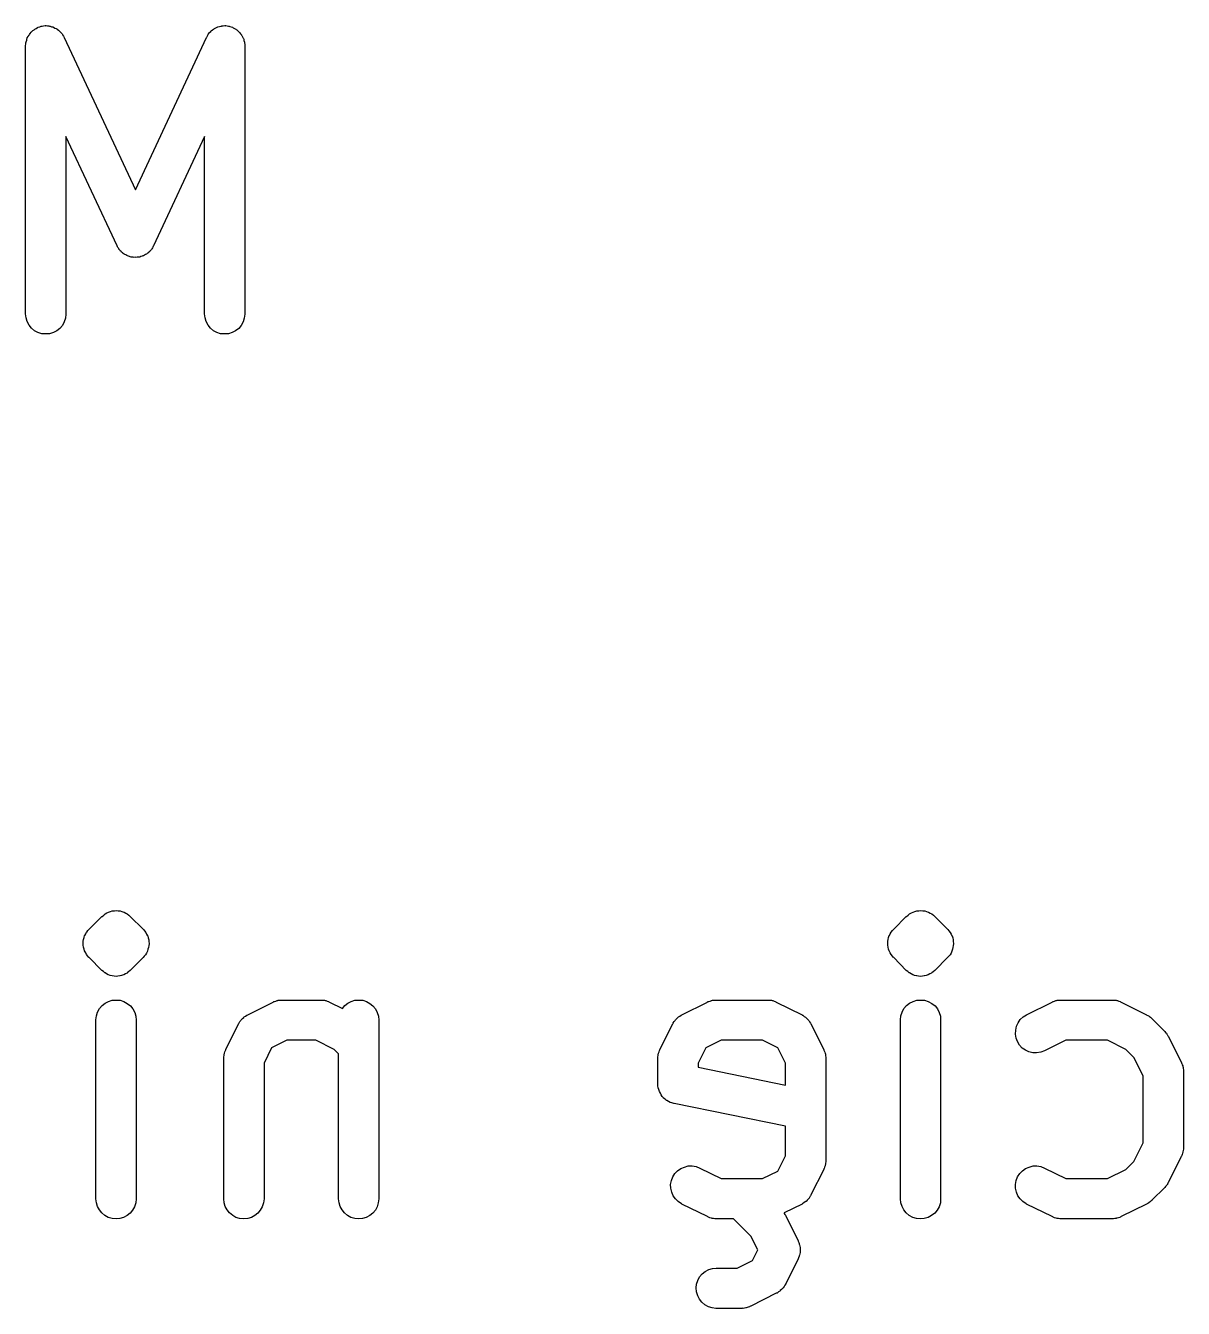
# Model space of a CAD drawing. Extents: x 131.5 to 184.4, y -145.8 to -137.7.
# Drawn here: x 174.486 to 178.803, y -145.801 to -141.017 of the extents above; entities that cross this region are included whole.
import ezdxf

# ---------------------------------------------------------------- set-up
doc = ezdxf.new("R2010")
doc.units = 0
doc.layers.add('BLACK', color=7, linetype='CONTINUOUS')

msp = doc.modelspace()

# ---------------------------------------------------------------- linework, layer by layer
at = {"layer": 'BLACK', "linetype": 'CONTINUOUS'}
for p, q in [((174.513, -141.035), (174.518, -141.032)), ((174.518, -141.032), (174.519, -141.031)), ((174.519, -141.031), (174.52, -141.03)), ((174.52, -141.03), (174.525, -141.027)), ((174.525, -141.027), (174.53, -141.024)), ((174.53, -141.024), (174.532, -141.024)), ((174.532, -141.024), (174.533, -141.023)), ((174.533, -141.023), (174.539, -141.021)), ((174.539, -141.021), (174.544, -141.019)), ((174.544, -141.019), (174.546, -141.019)), ((174.546, -141.019), (174.547, -141.019)), ((174.547, -141.019), (174.553, -141.018)), ((174.553, -141.018), (174.559, -141.017)), ((174.559, -141.017), (174.56, -141.018)), ((174.56, -141.018), (174.562, -141.017)), ((174.562, -141.017), (174.568, -141.018)), ((174.568, -141.018), (174.573, -141.018)), ((174.573, -141.018), (174.575, -141.019)), ((174.575, -141.019), (174.577, -141.019)), ((174.577, -141.019), (174.582, -141.021)), ((174.582, -141.021), (174.587, -141.022)), ((174.587, -141.022), (174.589, -141.023)), ((174.589, -141.023), (174.59, -141.023)), ((174.59, -141.023), (174.595, -141.026)), ((174.595, -141.026), (174.6, -141.028)), ((174.6, -141.028), (174.602, -141.029)), ((174.602, -141.029), (174.603, -141.03)), ((174.603, -141.03), (174.608, -141.034)), ((175.183, -141.033), (175.187, -141.03)), ((175.187, -141.03), (175.189, -141.029)), ((175.189, -141.029), (175.19, -141.028)), ((175.19, -141.028), (175.195, -141.025)), ((175.195, -141.025), (175.2, -141.023)), ((175.2, -141.023), (175.202, -141.022)), ((175.202, -141.022), (175.203, -141.022)), ((175.203, -141.022), (175.209, -141.02)), ((175.209, -141.02), (175.214, -141.019)), ((175.214, -141.019), (175.216, -141.019)), ((175.216, -141.019), (175.217, -141.018)), ((175.217, -141.018), (175.223, -141.018)), ((175.223, -141.018), (175.229, -141.017)), ((175.229, -141.017), (175.23, -141.018)), ((175.23, -141.018), (175.232, -141.017)), ((175.232, -141.017), (175.238, -141.018)), ((175.238, -141.018), (175.243, -141.019)), ((175.243, -141.019), (175.245, -141.019)), ((175.245, -141.019), (175.247, -141.02)), ((175.247, -141.02), (175.252, -141.022)), ((175.252, -141.022), (175.257, -141.023)), ((175.257, -141.023), (175.259, -141.024)), ((175.259, -141.024), (175.26, -141.025)), ((175.26, -141.025), (175.265, -141.028)), ((175.265, -141.028), (175.27, -141.03)), ((175.27, -141.03), (175.271, -141.031)), ((175.271, -141.031), (175.273, -141.032)), ((175.273, -141.032), (175.277, -141.036)), ((174.487, -141.08), (174.488, -141.078)), ((174.487, -141.086), (174.487, -141.08)), ((174.488, -141.077), (174.49, -141.071)), ((174.488, -141.078), (174.488, -141.077)), ((174.49, -141.071), (174.491, -141.066)), ((174.491, -141.066), (174.492, -141.064)), ((174.492, -141.063), (174.495, -141.058)), ((174.492, -141.064), (174.492, -141.063)), ((174.495, -141.058), (174.498, -141.053)), ((174.498, -141.053), (174.499, -141.052)), ((174.499, -141.052), (174.5, -141.05)), ((174.5, -141.05), (174.503, -141.046)), ((174.503, -141.046), (174.507, -141.041)), ((174.507, -141.041), (174.508, -141.04)), ((174.508, -141.04), (174.509, -141.039)), ((174.509, -141.039), (174.513, -141.035)), ((174.608, -141.034), (174.612, -141.037)), ((174.612, -141.037), (174.613, -141.038)), ((174.613, -141.038), (174.615, -141.04)), ((174.615, -141.04), (174.618, -141.044)), ((174.618, -141.044), (174.622, -141.048)), ((174.622, -141.048), (174.623, -141.05)), ((174.623, -141.05), (174.624, -141.051)), ((174.624, -141.051), (174.627, -141.056)), ((174.627, -141.056), (174.629, -141.061)), ((174.629, -141.061), (174.895, -141.629)), ((174.895, -141.629), (175.16, -141.061)), ((175.16, -141.061), (175.161, -141.06)), ((175.161, -141.06), (175.164, -141.055)), ((175.164, -141.055), (175.166, -141.05)), ((175.166, -141.05), (175.167, -141.049)), ((175.167, -141.049), (175.168, -141.047)), ((175.168, -141.047), (175.172, -141.043)), ((175.172, -141.043), (175.176, -141.039)), ((175.176, -141.039), (175.177, -141.038)), ((175.177, -141.038), (175.178, -141.036)), ((175.178, -141.036), (175.183, -141.033)), ((175.277, -141.036), (175.281, -141.04)), ((175.281, -141.04), (175.282, -141.041)), ((175.282, -141.041), (175.284, -141.042)), ((175.284, -141.042), (175.287, -141.047)), ((175.287, -141.047), (175.291, -141.051)), ((175.291, -141.051), (175.291, -141.052)), ((175.291, -141.052), (175.292, -141.054)), ((175.292, -141.054), (175.295, -141.059)), ((175.295, -141.059), (175.297, -141.064)), ((175.297, -141.064), (175.298, -141.065)), ((175.298, -141.065), (175.299, -141.067)), ((175.299, -141.067), (175.3, -141.072)), ((175.3, -141.072), (175.302, -141.078)), ((175.302, -141.078), (175.302, -141.08)), ((175.302, -141.08), (175.302, -141.081)), ((174.486, -141.091), (174.487, -141.086)), ((174.486, -141.092), (174.486, -141.091)), ((174.486, -142.092), (174.486, -141.092)), ((175.302, -141.081), (175.303, -141.087)), ((175.303, -141.087), (175.303, -141.092)), ((175.303, -141.092), (175.303, -142.092)), ((174.827, -141.838), (174.636, -141.43)), ((174.636, -141.43), (174.636, -142.092)), ((175.153, -141.43), (174.963, -141.838)), ((175.153, -142.092), (175.153, -141.43)), ((174.829, -141.842), (174.827, -141.838)), ((174.83, -141.845), (174.829, -141.842)), ((174.833, -141.848), (174.83, -141.845)), ((174.96, -141.843), (174.959, -141.846)), ((174.962, -141.839), (174.96, -141.843)), ((174.963, -141.838), (174.962, -141.839)), ((174.834, -141.851), (174.833, -141.848)), ((174.837, -141.854), (174.834, -141.851)), ((174.839, -141.857), (174.837, -141.854)), ((174.842, -141.859), (174.839, -141.857)), ((174.844, -141.862), (174.842, -141.859)), ((174.847, -141.864), (174.844, -141.862)), ((174.85, -141.867), (174.847, -141.864)), ((174.853, -141.869), (174.85, -141.867)), ((174.856, -141.871), (174.853, -141.869)), ((174.859, -141.872), (174.856, -141.871)), ((174.863, -141.874), (174.859, -141.872)), ((174.866, -141.876), (174.863, -141.874)), ((174.869, -141.877), (174.866, -141.876)), ((174.873, -141.878), (174.869, -141.877)), ((174.876, -141.879), (174.873, -141.878)), ((174.88, -141.88), (174.876, -141.879)), ((174.883, -141.881), (174.88, -141.88)), ((174.887, -141.881), (174.883, -141.881)), ((174.891, -141.882), (174.887, -141.881)), ((174.894, -141.881), (174.891, -141.882)), ((174.898, -141.882), (174.894, -141.881)), ((174.902, -141.881), (174.898, -141.882)), ((174.905, -141.881), (174.902, -141.881)), ((174.909, -141.88), (174.905, -141.881)), ((174.912, -141.88), (174.909, -141.88)), ((174.916, -141.878), (174.912, -141.88)), ((174.92, -141.877), (174.916, -141.878)), ((174.923, -141.876), (174.92, -141.877)), ((174.926, -141.875), (174.923, -141.876)), ((174.929, -141.873), (174.926, -141.875)), ((174.933, -141.871), (174.929, -141.873)), ((174.936, -141.869), (174.933, -141.871)), ((174.939, -141.867), (174.936, -141.869)), ((174.942, -141.865), (174.939, -141.867)), ((174.945, -141.863), (174.942, -141.865)), ((174.947, -141.86), (174.945, -141.863)), ((174.95, -141.858), (174.947, -141.86)), ((174.952, -141.855), (174.95, -141.858)), ((174.955, -141.852), (174.952, -141.855)), ((174.956, -141.849), (174.955, -141.852)), ((174.959, -141.846), (174.956, -141.849)), ((174.488, -142.107), (174.486, -142.092)), ((174.492, -142.121), (174.488, -142.107)), ((174.499, -142.134), (174.492, -142.121)), ((174.63, -142.122), (174.623, -142.135)), ((174.635, -142.108), (174.63, -142.122)), ((174.636, -142.093), (174.635, -142.108)), ((174.636, -142.092), (174.636, -142.093)), ((175.155, -142.107), (175.153, -142.092)), ((175.159, -142.121), (175.155, -142.107)), ((175.166, -142.134), (175.159, -142.121)), ((175.297, -142.122), (175.29, -142.135)), ((175.301, -142.108), (175.297, -142.122)), ((175.303, -142.093), (175.301, -142.108)), ((175.303, -142.092), (175.303, -142.093)), ((174.508, -142.145), (174.499, -142.134)), ((174.519, -142.155), (174.508, -142.145)), ((174.532, -142.162), (174.519, -142.155)), ((174.546, -142.166), (174.532, -142.162)), ((174.561, -142.167), (174.546, -142.166)), ((174.575, -142.166), (174.561, -142.167)), ((174.59, -142.162), (174.575, -142.166)), ((174.602, -142.155), (174.59, -142.162)), ((174.614, -142.146), (174.602, -142.155)), ((174.623, -142.135), (174.614, -142.146)), ((175.175, -142.145), (175.166, -142.134)), ((175.186, -142.155), (175.175, -142.145)), ((175.199, -142.162), (175.186, -142.155)), ((175.213, -142.166), (175.199, -142.162)), ((175.228, -142.167), (175.213, -142.166)), ((175.242, -142.166), (175.228, -142.167)), ((175.256, -142.162), (175.242, -142.166)), ((175.269, -142.155), (175.256, -142.162)), ((175.281, -142.146), (175.269, -142.155)), ((175.29, -142.135), (175.281, -142.146)), ((174.777, -144.334), (174.782, -144.33)), ((174.782, -144.329), (174.789, -144.326)), ((174.782, -144.33), (174.782, -144.329)), ((174.782, -144.33), (174.782, -144.33)), ((174.782, -144.33), (174.782, -144.33)), ((174.782, -144.33), (174.782, -144.33)), ((174.789, -144.326), (174.795, -144.323)), ((174.795, -144.323), (174.802, -144.321)), ((174.795, -144.323), (174.795, -144.323)), ((174.795, -144.323), (174.795, -144.323)), ((174.795, -144.323), (174.795, -144.323)), ((174.795, -144.323), (174.795, -144.323)), ((174.802, -144.321), (174.809, -144.319)), ((174.809, -144.319), (174.809, -144.319)), ((174.809, -144.319), (174.809, -144.319)), ((174.809, -144.319), (174.809, -144.319)), ((174.809, -144.319), (174.81, -144.319)), ((174.81, -144.319), (174.817, -144.318)), ((174.817, -144.318), (174.824, -144.317)), ((174.824, -144.317), (174.824, -144.317)), ((174.824, -144.317), (174.824, -144.317)), ((174.824, -144.317), (174.824, -144.317)), ((174.824, -144.317), (174.831, -144.318)), ((174.824, -144.317), (174.824, -144.317)), ((174.831, -144.318), (174.838, -144.319)), ((174.838, -144.319), (174.838, -144.319)), ((174.838, -144.319), (174.838, -144.319)), ((174.838, -144.319), (174.839, -144.319)), ((174.839, -144.319), (174.839, -144.319)), ((174.839, -144.319), (174.845, -144.321)), ((174.845, -144.321), (174.852, -144.323)), ((174.852, -144.323), (174.852, -144.323)), ((174.852, -144.323), (174.852, -144.323)), ((174.852, -144.323), (174.853, -144.323)), ((174.853, -144.323), (174.853, -144.323)), ((174.853, -144.323), (174.859, -144.327)), ((174.859, -144.327), (174.865, -144.33)), ((174.865, -144.33), (174.865, -144.33)), ((174.865, -144.33), (174.865, -144.33)), ((174.865, -144.33), (174.865, -144.33)), ((174.865, -144.33), (174.865, -144.33)), ((174.865, -144.33), (174.871, -144.335)), ((177.777, -144.334), (177.782, -144.33)), ((177.782, -144.329), (177.789, -144.326)), ((177.782, -144.33), (177.782, -144.329)), ((177.782, -144.33), (177.782, -144.33)), ((177.782, -144.33), (177.782, -144.33)), ((177.782, -144.33), (177.782, -144.33)), ((177.789, -144.326), (177.795, -144.323)), ((177.795, -144.323), (177.802, -144.321)), ((177.795, -144.323), (177.795, -144.323)), ((177.795, -144.323), (177.795, -144.323)), ((177.795, -144.323), (177.795, -144.323)), ((177.795, -144.323), (177.795, -144.323)), ((177.802, -144.321), (177.809, -144.319)), ((177.809, -144.319), (177.809, -144.319)), ((177.809, -144.319), (177.809, -144.319)), ((177.809, -144.319), (177.809, -144.319)), ((177.809, -144.319), (177.81, -144.319)), ((177.81, -144.319), (177.817, -144.318)), ((177.817, -144.318), (177.824, -144.317)), ((177.824, -144.317), (177.824, -144.317)), ((177.824, -144.317), (177.824, -144.317)), ((177.824, -144.317), (177.824, -144.317)), ((177.824, -144.317), (177.831, -144.318)), ((177.824, -144.317), (177.824, -144.317)), ((177.831, -144.318), (177.838, -144.319)), ((177.838, -144.319), (177.838, -144.319)), ((177.838, -144.319), (177.838, -144.319)), ((177.838, -144.319), (177.839, -144.319)), ((177.839, -144.319), (177.839, -144.319)), ((177.839, -144.319), (177.845, -144.321)), ((177.845, -144.321), (177.852, -144.323)), ((177.852, -144.323), (177.852, -144.323)), ((177.852, -144.323), (177.852, -144.323)), ((177.852, -144.323), (177.853, -144.323)), ((177.853, -144.323), (177.853, -144.323)), ((177.853, -144.323), (177.859, -144.327)), ((177.859, -144.327), (177.865, -144.33)), ((177.865, -144.33), (177.865, -144.33)), ((177.865, -144.33), (177.865, -144.33)), ((177.865, -144.33), (177.865, -144.33)), ((177.865, -144.33), (177.865, -144.33)), ((177.865, -144.33), (177.871, -144.335)), ((174.723, -144.387), (174.77, -144.339)), ((174.77, -144.339), (174.771, -144.339)), ((174.771, -144.339), (174.777, -144.334)), ((174.771, -144.339), (174.771, -144.339)), ((174.771, -144.339), (174.771, -144.339)), ((174.771, -144.339), (174.771, -144.339)), ((174.771, -144.339), (174.771, -144.339)), ((174.771, -144.339), (174.771, -144.339)), ((174.771, -144.339), (174.771, -144.339)), ((174.871, -144.335), (174.876, -144.339)), ((174.876, -144.339), (174.924, -144.387)), ((177.723, -144.387), (177.77, -144.339)), ((177.77, -144.339), (177.771, -144.339)), ((177.771, -144.339), (177.777, -144.334)), ((177.771, -144.339), (177.771, -144.339)), ((177.771, -144.339), (177.771, -144.339)), ((177.771, -144.339), (177.771, -144.339)), ((177.771, -144.339), (177.771, -144.339)), ((177.771, -144.339), (177.771, -144.339)), ((177.771, -144.339), (177.771, -144.339)), ((177.871, -144.335), (177.876, -144.339)), ((177.876, -144.339), (177.924, -144.387)), ((174.701, -144.432), (174.702, -144.425)), ((174.702, -144.425), (174.704, -144.418)), ((174.702, -144.425), (174.702, -144.425)), ((174.702, -144.425), (174.702, -144.425)), ((174.704, -144.418), (174.706, -144.411)), ((174.706, -144.411), (174.707, -144.411)), ((174.707, -144.411), (174.71, -144.404)), ((174.707, -144.411), (174.707, -144.411)), ((174.71, -144.404), (174.713, -144.398)), ((174.713, -144.398), (174.714, -144.398)), ((174.714, -144.398), (174.718, -144.392)), ((174.714, -144.398), (174.714, -144.398)), ((174.718, -144.392), (174.723, -144.387)), ((174.924, -144.387), (174.924, -144.387)), ((174.924, -144.387), (174.924, -144.387)), ((174.924, -144.387), (174.924, -144.387)), ((174.924, -144.387), (174.925, -144.388)), ((174.925, -144.388), (174.929, -144.393)), ((174.929, -144.393), (174.934, -144.399)), ((174.934, -144.399), (174.934, -144.399)), ((174.934, -144.399), (174.934, -144.399)), ((174.934, -144.399), (174.937, -144.405)), ((174.937, -144.405), (174.94, -144.412)), ((174.94, -144.412), (174.94, -144.412)), ((174.94, -144.412), (174.941, -144.412)), ((174.941, -144.412), (174.943, -144.419)), ((174.943, -144.419), (174.945, -144.426)), ((174.945, -144.426), (174.945, -144.426)), ((174.945, -144.426), (174.945, -144.426)), ((174.945, -144.426), (174.945, -144.433)), ((177.701, -144.432), (177.702, -144.425)), ((177.702, -144.425), (177.704, -144.418)), ((177.702, -144.425), (177.702, -144.425)), ((177.702, -144.425), (177.702, -144.425)), ((177.704, -144.418), (177.706, -144.411)), ((177.706, -144.411), (177.707, -144.411)), ((177.707, -144.411), (177.71, -144.404)), ((177.707, -144.411), (177.707, -144.411)), ((177.71, -144.404), (177.713, -144.398)), ((177.713, -144.398), (177.714, -144.398)), ((177.714, -144.398), (177.718, -144.392)), ((177.714, -144.398), (177.714, -144.398)), ((177.718, -144.392), (177.723, -144.387)), ((177.924, -144.387), (177.924, -144.387)), ((177.924, -144.387), (177.924, -144.387)), ((177.924, -144.387), (177.924, -144.387)), ((177.924, -144.387), (177.925, -144.388)), ((177.925, -144.388), (177.929, -144.393)), ((177.929, -144.393), (177.934, -144.399)), ((177.934, -144.399), (177.934, -144.399)), ((177.934, -144.399), (177.934, -144.399)), ((177.934, -144.399), (177.937, -144.405)), ((177.937, -144.405), (177.94, -144.412)), ((177.94, -144.412), (177.94, -144.412)), ((177.94, -144.412), (177.941, -144.412)), ((177.941, -144.412), (177.943, -144.419)), ((177.943, -144.419), (177.945, -144.426)), ((177.945, -144.426), (177.945, -144.426)), ((177.945, -144.426), (177.945, -144.426)), ((177.945, -144.426), (177.945, -144.433)), ((174.701, -144.439), (174.701, -144.432)), ((174.701, -144.44), (174.701, -144.439)), ((174.701, -144.439), (174.701, -144.439)), ((174.701, -144.447), (174.701, -144.44)), ((174.702, -144.454), (174.701, -144.447)), ((174.704, -144.461), (174.702, -144.454)), ((174.702, -144.454), (174.702, -144.454)), ((174.702, -144.454), (174.702, -144.454)), ((174.706, -144.468), (174.704, -144.461)), ((174.71, -144.475), (174.706, -144.468)), ((174.706, -144.468), (174.706, -144.468)), ((174.706, -144.468), (174.706, -144.468)), ((174.713, -144.481), (174.71, -144.475)), ((174.937, -144.476), (174.933, -144.482)), ((174.94, -144.469), (174.937, -144.476)), ((174.942, -144.462), (174.94, -144.469)), ((174.94, -144.469), (174.94, -144.469)), ((174.94, -144.469), (174.94, -144.469)), ((174.944, -144.455), (174.942, -144.462)), ((174.945, -144.448), (174.944, -144.455)), ((174.944, -144.455), (174.944, -144.455)), ((174.944, -144.455), (174.944, -144.455)), ((174.945, -144.433), (174.946, -144.44)), ((174.946, -144.441), (174.945, -144.448)), ((174.946, -144.44), (174.946, -144.441)), ((174.946, -144.441), (174.946, -144.441)), ((177.701, -144.439), (177.701, -144.432)), ((177.701, -144.44), (177.701, -144.439)), ((177.701, -144.439), (177.701, -144.439)), ((177.701, -144.447), (177.701, -144.44)), ((177.702, -144.454), (177.701, -144.447)), ((177.704, -144.461), (177.702, -144.454)), ((177.702, -144.454), (177.702, -144.454)), ((177.702, -144.454), (177.702, -144.454)), ((177.706, -144.468), (177.704, -144.461)), ((177.71, -144.475), (177.706, -144.468)), ((177.706, -144.468), (177.706, -144.468)), ((177.706, -144.468), (177.706, -144.468)), ((177.713, -144.481), (177.71, -144.475)), ((177.937, -144.476), (177.933, -144.482)), ((177.94, -144.469), (177.937, -144.476)), ((177.942, -144.462), (177.94, -144.469)), ((177.94, -144.469), (177.94, -144.469)), ((177.94, -144.469), (177.94, -144.469)), ((177.944, -144.455), (177.942, -144.462)), ((177.945, -144.448), (177.944, -144.455)), ((177.944, -144.455), (177.944, -144.455)), ((177.944, -144.455), (177.944, -144.455)), ((177.945, -144.433), (177.946, -144.44)), ((177.946, -144.441), (177.945, -144.448)), ((177.946, -144.44), (177.946, -144.441)), ((177.946, -144.441), (177.946, -144.441)), ((174.718, -144.487), (174.713, -144.481)), ((174.713, -144.481), (174.713, -144.481)), ((174.713, -144.481), (174.713, -144.481)), ((174.722, -144.492), (174.718, -144.487)), ((174.722, -144.493), (174.722, -144.492)), ((174.723, -144.493), (174.722, -144.493)), ((174.722, -144.493), (174.722, -144.493)), ((174.722, -144.493), (174.722, -144.493)), ((174.77, -144.541), (174.723, -144.493)), ((174.924, -144.493), (174.876, -144.541)), ((174.928, -144.488), (174.924, -144.493)), ((174.933, -144.482), (174.928, -144.488)), ((174.933, -144.482), (174.933, -144.482)), ((174.933, -144.482), (174.933, -144.482)), ((177.718, -144.487), (177.713, -144.481)), ((177.713, -144.481), (177.713, -144.481)), ((177.713, -144.481), (177.713, -144.481)), ((177.722, -144.492), (177.718, -144.487)), ((177.722, -144.493), (177.722, -144.492)), ((177.723, -144.493), (177.722, -144.493)), ((177.722, -144.493), (177.722, -144.493)), ((177.722, -144.493), (177.722, -144.493)), ((177.77, -144.541), (177.723, -144.493)), ((177.924, -144.493), (177.876, -144.541)), ((177.928, -144.488), (177.924, -144.493)), ((177.933, -144.482), (177.928, -144.488)), ((177.933, -144.482), (177.933, -144.482)), ((177.933, -144.482), (177.933, -144.482)), ((174.776, -144.545), (174.77, -144.541)), ((174.781, -144.55), (174.776, -144.545)), ((174.782, -144.55), (174.781, -144.55)), ((174.781, -144.55), (174.781, -144.55)), ((174.781, -144.55), (174.781, -144.55)), ((174.788, -144.553), (174.782, -144.55)), ((174.782, -144.55), (174.782, -144.55)), ((174.794, -144.557), (174.788, -144.553)), ((174.795, -144.557), (174.794, -144.557)), ((174.794, -144.557), (174.794, -144.557)), ((174.794, -144.557), (174.794, -144.557)), ((174.794, -144.557), (174.794, -144.557)), ((174.801, -144.559), (174.795, -144.557)), ((174.808, -144.561), (174.801, -144.559)), ((174.809, -144.561), (174.808, -144.561)), ((174.808, -144.561), (174.808, -144.561)), ((174.808, -144.561), (174.808, -144.561)), ((174.808, -144.561), (174.808, -144.561)), ((174.816, -144.562), (174.809, -144.561)), ((174.823, -144.563), (174.816, -144.562)), ((174.83, -144.562), (174.823, -144.563)), ((174.823, -144.563), (174.823, -144.563)), ((174.823, -144.563), (174.823, -144.563)), ((174.823, -144.563), (174.823, -144.563)), ((174.823, -144.563), (174.823, -144.563)), ((174.837, -144.561), (174.83, -144.562)), ((174.838, -144.561), (174.837, -144.561)), ((174.837, -144.561), (174.837, -144.561)), ((174.837, -144.561), (174.837, -144.561)), ((174.844, -144.559), (174.838, -144.561)), ((174.838, -144.561), (174.838, -144.561)), ((174.851, -144.557), (174.844, -144.559)), ((174.852, -144.557), (174.851, -144.557)), ((174.851, -144.557), (174.851, -144.557)), ((174.851, -144.557), (174.851, -144.557)), ((174.858, -144.554), (174.852, -144.557)), ((174.852, -144.557), (174.852, -144.557)), ((174.864, -144.551), (174.858, -144.554)), ((174.865, -144.55), (174.864, -144.55)), ((174.864, -144.55), (174.864, -144.55)), ((174.864, -144.55), (174.864, -144.551)), ((174.87, -144.546), (174.865, -144.55)), ((174.865, -144.55), (174.865, -144.55)), ((174.876, -144.541), (174.87, -144.546)), ((174.876, -144.541), (174.876, -144.541)), ((174.876, -144.541), (174.876, -144.541)), ((174.876, -144.541), (174.876, -144.541)), ((174.876, -144.541), (174.876, -144.541)), ((174.876, -144.541), (174.876, -144.541)), ((174.876, -144.541), (174.876, -144.541)), ((174.876, -144.541), (174.876, -144.541)), ((177.776, -144.545), (177.77, -144.541)), ((177.781, -144.55), (177.776, -144.545)), ((177.782, -144.55), (177.781, -144.55)), ((177.781, -144.55), (177.781, -144.55)), ((177.781, -144.55), (177.781, -144.55)), ((177.788, -144.553), (177.782, -144.55)), ((177.782, -144.55), (177.782, -144.55)), ((177.794, -144.557), (177.788, -144.553)), ((177.795, -144.557), (177.794, -144.557)), ((177.794, -144.557), (177.794, -144.557)), ((177.794, -144.557), (177.794, -144.557)), ((177.794, -144.557), (177.794, -144.557)), ((177.801, -144.559), (177.795, -144.557)), ((177.808, -144.561), (177.801, -144.559)), ((177.809, -144.561), (177.808, -144.561)), ((177.808, -144.561), (177.808, -144.561)), ((177.808, -144.561), (177.808, -144.561)), ((177.808, -144.561), (177.808, -144.561)), ((177.816, -144.562), (177.809, -144.561)), ((177.823, -144.563), (177.816, -144.562)), ((177.83, -144.562), (177.823, -144.563)), ((177.823, -144.563), (177.823, -144.563)), ((177.823, -144.563), (177.823, -144.563)), ((177.823, -144.563), (177.823, -144.563)), ((177.823, -144.563), (177.823, -144.563)), ((177.837, -144.561), (177.83, -144.562)), ((177.838, -144.561), (177.837, -144.561)), ((177.837, -144.561), (177.837, -144.561)), ((177.837, -144.561), (177.837, -144.561)), ((177.844, -144.559), (177.838, -144.561)), ((177.838, -144.561), (177.838, -144.561)), ((177.851, -144.557), (177.844, -144.559)), ((177.852, -144.557), (177.851, -144.557)), ((177.851, -144.557), (177.851, -144.557)), ((177.851, -144.557), (177.851, -144.557)), ((177.858, -144.554), (177.852, -144.557)), ((177.852, -144.557), (177.852, -144.557)), ((177.864, -144.551), (177.858, -144.554)), ((177.865, -144.55), (177.864, -144.55)), ((177.864, -144.55), (177.864, -144.55)), ((177.864, -144.55), (177.864, -144.551)), ((177.87, -144.546), (177.865, -144.55)), ((177.865, -144.55), (177.865, -144.55)), ((177.876, -144.541), (177.87, -144.546)), ((177.876, -144.541), (177.876, -144.541)), ((177.876, -144.541), (177.876, -144.541)), ((177.876, -144.541), (177.876, -144.541)), ((177.876, -144.541), (177.876, -144.541)), ((177.876, -144.541), (177.876, -144.541)), ((177.876, -144.541), (177.876, -144.541)), ((177.876, -144.541), (177.876, -144.541)), ((174.771, -144.672), (174.782, -144.663)), ((174.782, -144.663), (174.795, -144.656)), ((174.795, -144.656), (174.809, -144.652)), ((174.809, -144.652), (174.824, -144.651)), ((174.824, -144.651), (174.838, -144.652)), ((174.838, -144.652), (174.852, -144.657)), ((174.852, -144.657), (174.865, -144.664)), ((174.865, -144.664), (174.877, -144.673)), ((175.314, -144.706), (175.409, -144.659)), ((175.409, -144.659), (175.41, -144.658)), ((175.41, -144.658), (175.412, -144.657)), ((175.412, -144.657), (175.414, -144.656)), ((175.414, -144.656), (175.419, -144.655)), ((175.419, -144.655), (175.424, -144.653)), ((175.424, -144.653), (175.426, -144.653)), ((175.426, -144.653), (175.428, -144.652)), ((175.428, -144.652), (175.433, -144.652)), ((175.433, -144.652), (175.438, -144.651)), ((175.438, -144.651), (175.44, -144.651)), ((175.44, -144.651), (175.442, -144.651)), ((175.442, -144.651), (175.585, -144.651)), ((175.585, -144.651), (175.586, -144.651)), ((175.586, -144.651), (175.588, -144.651)), ((175.588, -144.651), (175.591, -144.651)), ((175.591, -144.651), (175.596, -144.652)), ((175.596, -144.652), (175.601, -144.652)), ((175.601, -144.652), (175.603, -144.653)), ((175.603, -144.653), (175.605, -144.653)), ((175.605, -144.653), (175.61, -144.655)), ((175.61, -144.655), (175.615, -144.657)), ((175.615, -144.657), (175.617, -144.658)), ((175.617, -144.658), (175.619, -144.659)), ((175.619, -144.659), (175.667, -144.683)), ((175.676, -144.672), (175.687, -144.663)), ((175.687, -144.663), (175.7, -144.656)), ((175.7, -144.656), (175.714, -144.652)), ((175.714, -144.652), (175.729, -144.651)), ((175.729, -144.651), (175.743, -144.652)), ((175.743, -144.652), (175.757, -144.657)), ((175.757, -144.657), (175.77, -144.664)), ((175.77, -144.664), (175.781, -144.673)), ((176.933, -144.706), (177.028, -144.659)), ((177.028, -144.659), (177.029, -144.658)), ((177.029, -144.658), (177.031, -144.657)), ((177.031, -144.657), (177.033, -144.656)), ((177.033, -144.656), (177.038, -144.655)), ((177.038, -144.655), (177.043, -144.653)), ((177.043, -144.653), (177.045, -144.653)), ((177.045, -144.653), (177.047, -144.652)), ((177.047, -144.652), (177.052, -144.652)), ((177.052, -144.652), (177.057, -144.651)), ((177.057, -144.651), (177.059, -144.651)), ((177.059, -144.651), (177.061, -144.651)), ((177.061, -144.651), (177.252, -144.651)), ((177.252, -144.651), (177.253, -144.651)), ((177.253, -144.651), (177.255, -144.651)), ((177.255, -144.651), (177.257, -144.651)), ((177.257, -144.651), (177.262, -144.652)), ((177.262, -144.652), (177.267, -144.652)), ((177.267, -144.652), (177.27, -144.653)), ((177.27, -144.653), (177.272, -144.653)), ((177.272, -144.653), (177.277, -144.655)), ((177.277, -144.655), (177.281, -144.657)), ((177.281, -144.657), (177.283, -144.658)), ((177.283, -144.658), (177.285, -144.659)), ((177.285, -144.659), (177.381, -144.706)), ((177.771, -144.672), (177.782, -144.663)), ((177.782, -144.663), (177.795, -144.656)), ((177.795, -144.656), (177.809, -144.652)), ((177.809, -144.652), (177.824, -144.651)), ((177.824, -144.651), (177.838, -144.652)), ((177.838, -144.652), (177.852, -144.657)), ((177.852, -144.657), (177.865, -144.664)), ((177.865, -144.664), (177.877, -144.673)), ((178.218, -144.706), (178.314, -144.659)), ((178.314, -144.659), (178.315, -144.658)), ((178.315, -144.658), (178.317, -144.657)), ((178.317, -144.657), (178.319, -144.656)), ((178.319, -144.656), (178.323, -144.655)), ((178.323, -144.655), (178.328, -144.653)), ((178.328, -144.653), (178.33, -144.653)), ((178.33, -144.653), (178.333, -144.652)), ((178.333, -144.652), (178.338, -144.652)), ((178.338, -144.652), (178.343, -144.651)), ((178.343, -144.651), (178.345, -144.651)), ((178.345, -144.651), (178.347, -144.651)), ((178.347, -144.651), (178.538, -144.651)), ((178.538, -144.651), (178.539, -144.651)), ((178.539, -144.651), (178.541, -144.651)), ((178.541, -144.651), (178.543, -144.651)), ((178.543, -144.651), (178.548, -144.652)), ((178.548, -144.652), (178.553, -144.652)), ((178.553, -144.652), (178.555, -144.653)), ((178.555, -144.653), (178.557, -144.653)), ((178.557, -144.653), (178.562, -144.655)), ((178.562, -144.655), (178.567, -144.657)), ((178.567, -144.657), (178.569, -144.658)), ((178.569, -144.658), (178.571, -144.659)), ((178.571, -144.659), (178.666, -144.706)), ((174.748, -144.725), (174.75, -144.71)), ((174.75, -144.71), (174.754, -144.696)), ((174.754, -144.696), (174.761, -144.683)), ((174.761, -144.683), (174.771, -144.672)), ((174.877, -144.673), (174.886, -144.684)), ((174.886, -144.684), (174.893, -144.697)), ((174.893, -144.697), (174.897, -144.711)), ((174.897, -144.711), (174.898, -144.726)), ((175.299, -144.716), (175.3, -144.715)), ((175.3, -144.715), (175.301, -144.714)), ((175.301, -144.714), (175.306, -144.711)), ((175.306, -144.711), (175.311, -144.708)), ((175.311, -144.708), (175.312, -144.707)), ((175.312, -144.707), (175.314, -144.706)), ((175.667, -144.683), (175.676, -144.672)), ((175.781, -144.673), (175.791, -144.684)), ((175.791, -144.684), (175.797, -144.697)), ((175.797, -144.697), (175.802, -144.711)), ((175.802, -144.711), (175.803, -144.726)), ((176.918, -144.716), (176.919, -144.715)), ((176.919, -144.715), (176.92, -144.714)), ((176.92, -144.714), (176.925, -144.711)), ((176.925, -144.711), (176.93, -144.708)), ((176.93, -144.708), (176.931, -144.707)), ((176.931, -144.707), (176.933, -144.706)), ((177.381, -144.706), (177.382, -144.707)), ((177.382, -144.707), (177.383, -144.708)), ((177.383, -144.708), (177.384, -144.708)), ((177.384, -144.708), (177.389, -144.712)), ((177.389, -144.712), (177.394, -144.715)), ((177.394, -144.715), (177.395, -144.716)), ((177.748, -144.725), (177.75, -144.71)), ((177.75, -144.71), (177.754, -144.696)), ((177.754, -144.696), (177.761, -144.683)), ((177.761, -144.683), (177.771, -144.672)), ((177.877, -144.673), (177.886, -144.684)), ((177.886, -144.684), (177.893, -144.697)), ((177.893, -144.697), (177.897, -144.711)), ((177.897, -144.711), (177.898, -144.726)), ((178.195, -144.724), (178.206, -144.714)), ((178.206, -144.714), (178.218, -144.706)), ((178.666, -144.706), (178.667, -144.707)), ((178.667, -144.707), (178.671, -144.709)), ((178.671, -144.709), (178.675, -144.711)), ((178.675, -144.711), (178.677, -144.713)), ((178.677, -144.713), (178.68, -144.715)), ((178.68, -144.715), (178.683, -144.718)), ((174.748, -144.726), (174.748, -144.725)), ((174.748, -145.392), (174.748, -144.726)), ((174.898, -144.726), (174.898, -145.392)), ((175.232, -144.835), (175.28, -144.74)), ((175.28, -144.74), (175.281, -144.739)), ((175.281, -144.737), (175.282, -144.736)), ((175.281, -144.739), (175.281, -144.737)), ((175.282, -144.736), (175.285, -144.731)), ((175.285, -144.731), (175.288, -144.727)), ((175.288, -144.727), (175.29, -144.725)), ((175.29, -144.725), (175.291, -144.724)), ((175.291, -144.724), (175.295, -144.72)), ((175.295, -144.72), (175.299, -144.716)), ((175.803, -144.726), (175.803, -145.392)), ((176.851, -144.835), (176.899, -144.74)), ((176.899, -144.74), (176.9, -144.739)), ((176.9, -144.737), (176.901, -144.736)), ((176.9, -144.739), (176.9, -144.737)), ((176.901, -144.736), (176.904, -144.731)), ((176.904, -144.731), (176.908, -144.727)), ((176.908, -144.727), (176.909, -144.725)), ((176.909, -144.725), (176.91, -144.724)), ((176.91, -144.724), (176.914, -144.72)), ((176.914, -144.72), (176.918, -144.716)), ((177.395, -144.716), (177.396, -144.717)), ((177.396, -144.717), (177.4, -144.721)), ((177.4, -144.721), (177.404, -144.725)), ((177.404, -144.725), (177.405, -144.726)), ((177.405, -144.726), (177.406, -144.727)), ((177.406, -144.727), (177.409, -144.732)), ((177.409, -144.732), (177.413, -144.737)), ((177.413, -144.737), (177.413, -144.738)), ((177.413, -144.738), (177.414, -144.74)), ((177.414, -144.74), (177.462, -144.835)), ((177.748, -144.726), (177.748, -144.725)), ((177.748, -145.392), (177.748, -144.726)), ((177.898, -144.726), (177.898, -145.392)), ((178.178, -144.764), (178.181, -144.749)), ((178.181, -144.749), (178.187, -144.736)), ((178.187, -144.736), (178.195, -144.724)), ((178.683, -144.718), (178.686, -144.72)), ((178.686, -144.72), (178.734, -144.768)), ((175.46, -144.801), (175.403, -144.829)), ((175.568, -144.801), (175.46, -144.801)), ((175.636, -144.835), (175.568, -144.801)), ((177.079, -144.801), (177.022, -144.829)), ((177.234, -144.801), (177.079, -144.801)), ((177.291, -144.829), (177.234, -144.801)), ((178.177, -144.778), (178.178, -144.764)), ((178.179, -144.793), (178.177, -144.778)), ((178.185, -144.806), (178.179, -144.793)), ((178.192, -144.819), (178.185, -144.806)), ((178.365, -144.801), (178.285, -144.84)), ((178.52, -144.801), (178.365, -144.801)), ((178.588, -144.835), (178.52, -144.801)), ((178.734, -144.768), (178.734, -144.769)), ((178.734, -144.769), (178.737, -144.772)), ((178.737, -144.772), (178.74, -144.775)), ((178.74, -144.775), (178.741, -144.778)), ((178.741, -144.778), (178.743, -144.78)), ((178.743, -144.78), (178.745, -144.784)), ((178.745, -144.784), (178.748, -144.787)), ((178.748, -144.787), (178.795, -144.883)), ((175.225, -144.863), (175.226, -144.858)), ((175.226, -144.853), (175.227, -144.851)), ((175.226, -144.858), (175.226, -144.853)), ((175.227, -144.849), (175.229, -144.844)), ((175.227, -144.851), (175.227, -144.849)), ((175.229, -144.844), (175.231, -144.839)), ((175.231, -144.839), (175.232, -144.837)), ((175.232, -144.837), (175.232, -144.835)), ((175.403, -144.829), (175.375, -144.886)), ((175.653, -144.852), (175.636, -144.835)), ((175.653, -145.392), (175.653, -144.852)), ((176.844, -144.863), (176.845, -144.858)), ((176.845, -144.853), (176.846, -144.851)), ((176.845, -144.858), (176.845, -144.853)), ((176.846, -144.849), (176.848, -144.844)), ((176.846, -144.851), (176.846, -144.849)), ((176.848, -144.844), (176.85, -144.839)), ((176.85, -144.839), (176.851, -144.837)), ((176.851, -144.837), (176.851, -144.835)), ((177.022, -144.829), (176.994, -144.886)), ((177.32, -144.886), (177.291, -144.829)), ((177.462, -144.835), (177.462, -144.836)), ((177.462, -144.836), (177.463, -144.838)), ((177.463, -144.838), (177.464, -144.84)), ((177.464, -144.84), (177.466, -144.845)), ((177.466, -144.845), (177.467, -144.85)), ((177.467, -144.85), (177.468, -144.852)), ((177.468, -144.852), (177.468, -144.854)), ((177.468, -144.854), (177.469, -144.859)), ((177.469, -144.859), (177.47, -144.864)), ((178.202, -144.83), (178.192, -144.819)), ((178.214, -144.838), (178.202, -144.83)), ((178.227, -144.844), (178.214, -144.838)), ((178.242, -144.848), (178.227, -144.844)), ((178.256, -144.848), (178.242, -144.848)), ((178.271, -144.846), (178.256, -144.848)), ((178.285, -144.841), (178.271, -144.846)), ((178.285, -144.84), (178.285, -144.841)), ((178.619, -144.865), (178.588, -144.835)), ((175.225, -144.865), (175.225, -144.863)), ((175.225, -144.868), (175.225, -144.865)), ((175.225, -144.869), (175.225, -144.868)), ((175.225, -145.392), (175.225, -144.869)), ((175.375, -144.886), (175.375, -145.392)), ((176.844, -144.865), (176.844, -144.863)), ((176.844, -144.868), (176.844, -144.865)), ((176.844, -144.869), (176.844, -144.868)), ((176.844, -144.964), (176.844, -144.869)), ((176.994, -144.886), (176.994, -144.902)), ((176.994, -144.902), (177.32, -144.968)), ((177.32, -144.968), (177.32, -144.886)), ((177.47, -144.864), (177.47, -144.866)), ((177.47, -144.866), (177.47, -144.869)), ((177.47, -144.869), (177.47, -145.25)), ((178.653, -144.934), (178.619, -144.865)), ((178.795, -144.883), (178.796, -144.884)), ((178.796, -144.884), (178.796, -144.886)), ((178.796, -144.886), (178.797, -144.888)), ((178.797, -144.888), (178.799, -144.893)), ((178.799, -144.893), (178.801, -144.897)), ((178.801, -144.897), (178.801, -144.9)), ((178.801, -144.9), (178.802, -144.902)), ((178.802, -144.902), (178.802, -144.907)), ((178.802, -144.907), (178.803, -144.912)), ((178.653, -145.184), (178.653, -144.934)), ((178.803, -144.912), (178.803, -144.914)), ((178.803, -144.914), (178.803, -144.916)), ((178.803, -144.916), (178.803, -145.202)), ((176.844, -144.971), (176.844, -144.964)), ((176.845, -144.978), (176.844, -144.971)), ((176.847, -144.985), (176.845, -144.978)), ((176.845, -144.978), (176.845, -144.978)), ((176.845, -144.978), (176.845, -144.978)), ((176.849, -144.992), (176.847, -144.985)), ((176.853, -144.999), (176.849, -144.992)), ((176.849, -144.992), (176.849, -144.992)), ((176.849, -144.992), (176.849, -144.992)), ((176.856, -145.005), (176.853, -144.999)), ((176.86, -145.011), (176.856, -145.005)), ((176.856, -145.005), (176.856, -145.005)), ((176.856, -145.005), (176.856, -145.005)), ((176.865, -145.016), (176.86, -145.011)), ((176.865, -145.017), (176.865, -145.016)), ((176.865, -145.016), (176.865, -145.016)), ((176.871, -145.021), (176.865, -145.017)), ((176.876, -145.026), (176.871, -145.021)), ((176.877, -145.026), (176.876, -145.026)), ((176.876, -145.026), (176.876, -145.026)), ((176.883, -145.029), (176.877, -145.026)), ((176.889, -145.033), (176.883, -145.029)), ((176.89, -145.033), (176.889, -145.033)), ((176.889, -145.033), (176.889, -145.033)), ((176.896, -145.035), (176.89, -145.033)), ((176.903, -145.037), (176.896, -145.035)), ((176.904, -145.037), (176.903, -145.037)), ((176.903, -145.037), (176.903, -145.037)), ((176.903, -145.037), (176.903, -145.037)), ((177.32, -145.121), (176.904, -145.037)), ((176.904, -145.037), (176.904, -145.037)), ((177.32, -145.232), (177.32, -145.121)), ((178.619, -145.253), (178.653, -145.184)), ((177.291, -145.289), (177.32, -145.232)), ((178.795, -145.235), (178.748, -145.331)), ((178.796, -145.233), (178.795, -145.235)), ((178.797, -145.231), (178.796, -145.233)), ((178.799, -145.227), (178.797, -145.231)), ((178.8, -145.222), (178.799, -145.227)), ((178.801, -145.22), (178.8, -145.222)), ((178.802, -145.212), (178.801, -145.217)), ((178.801, -145.217), (178.801, -145.22)), ((178.803, -145.207), (178.802, -145.212)), ((178.803, -145.202), (178.803, -145.203)), ((178.803, -145.203), (178.803, -145.205)), ((178.803, -145.205), (178.803, -145.207)), ((176.907, -145.298), (176.917, -145.288)), ((176.917, -145.288), (176.929, -145.279)), ((176.929, -145.279), (176.943, -145.274)), ((176.943, -145.274), (176.957, -145.27)), ((176.957, -145.27), (176.972, -145.27)), ((176.972, -145.27), (176.986, -145.272)), ((176.986, -145.272), (177, -145.278)), ((177, -145.278), (177.079, -145.317)), ((177.234, -145.317), (177.291, -145.289)), ((177.462, -145.283), (177.414, -145.378)), ((177.463, -145.281), (177.462, -145.283)), ((177.464, -145.279), (177.463, -145.281)), ((177.465, -145.274), (177.464, -145.279)), ((177.467, -145.269), (177.465, -145.274)), ((177.468, -145.265), (177.467, -145.267)), ((177.467, -145.267), (177.467, -145.269)), ((177.469, -145.26), (177.468, -145.265)), ((177.47, -145.255), (177.469, -145.26)), ((177.47, -145.25), (177.47, -145.251)), ((177.47, -145.251), (177.47, -145.253)), ((177.47, -145.253), (177.47, -145.255)), ((178.193, -145.298), (178.203, -145.288)), ((178.203, -145.288), (178.215, -145.279)), ((178.215, -145.279), (178.228, -145.274)), ((178.228, -145.274), (178.243, -145.27)), ((178.243, -145.27), (178.257, -145.27)), ((178.257, -145.27), (178.272, -145.272)), ((178.272, -145.272), (178.285, -145.278)), ((178.285, -145.278), (178.365, -145.317)), ((178.52, -145.317), (178.588, -145.283)), ((178.588, -145.283), (178.619, -145.253)), ((176.891, -145.339), (176.894, -145.324)), ((176.894, -145.324), (176.899, -145.311)), ((176.899, -145.311), (176.907, -145.298)), ((177.079, -145.317), (177.234, -145.317)), ((178.177, -145.339), (178.18, -145.324)), ((178.18, -145.324), (178.185, -145.311)), ((178.185, -145.311), (178.193, -145.298)), ((178.365, -145.317), (178.52, -145.317)), ((178.745, -145.335), (178.743, -145.339)), ((178.747, -145.332), (178.745, -145.335)), ((178.748, -145.331), (178.747, -145.332)), ((176.892, -145.353), (176.891, -145.339)), ((176.895, -145.368), (176.892, -145.353)), ((176.901, -145.381), (176.895, -145.368)), ((176.909, -145.393), (176.901, -145.381)), ((177.412, -145.382), (177.409, -145.387)), ((177.413, -145.381), (177.412, -145.382)), ((177.414, -145.379), (177.413, -145.381)), ((177.414, -145.378), (177.414, -145.379)), ((178.177, -145.353), (178.177, -145.339)), ((178.181, -145.368), (178.177, -145.353)), ((178.186, -145.381), (178.181, -145.368)), ((178.195, -145.393), (178.186, -145.381)), ((178.734, -145.35), (178.686, -145.398)), ((178.736, -145.347), (178.734, -145.35)), ((178.739, -145.344), (178.736, -145.347)), ((178.741, -145.341), (178.739, -145.344)), ((178.743, -145.339), (178.741, -145.341)), ((174.75, -145.407), (174.748, -145.392)), ((174.754, -145.421), (174.75, -145.407)), ((174.761, -145.434), (174.754, -145.421)), ((174.892, -145.422), (174.885, -145.435)), ((174.897, -145.408), (174.892, -145.422)), ((174.898, -145.393), (174.897, -145.408)), ((174.898, -145.392), (174.898, -145.393)), ((175.226, -145.407), (175.225, -145.392)), ((175.23, -145.421), (175.226, -145.407)), ((175.237, -145.434), (175.23, -145.421)), ((175.368, -145.422), (175.361, -145.435)), ((175.373, -145.408), (175.368, -145.422)), ((175.375, -145.393), (175.373, -145.408)), ((175.375, -145.392), (175.375, -145.393)), ((175.655, -145.407), (175.653, -145.392)), ((175.659, -145.421), (175.655, -145.407)), ((175.666, -145.434), (175.659, -145.421)), ((175.797, -145.422), (175.79, -145.435)), ((175.801, -145.408), (175.797, -145.422)), ((175.803, -145.393), (175.801, -145.408)), ((175.803, -145.392), (175.803, -145.393)), ((176.919, -145.403), (176.909, -145.393)), ((176.932, -145.411), (176.919, -145.403)), ((176.933, -145.412), (176.932, -145.411)), ((177.028, -145.459), (176.933, -145.412)), ((177.381, -145.412), (177.314, -145.445)), ((177.382, -145.411), (177.381, -145.412)), ((177.384, -145.41), (177.382, -145.411)), ((177.388, -145.407), (177.384, -145.41)), ((177.393, -145.404), (177.388, -145.407)), ((177.394, -145.403), (177.393, -145.404)), ((177.396, -145.402), (177.394, -145.403)), ((177.4, -145.398), (177.396, -145.402)), ((177.404, -145.394), (177.4, -145.398)), ((177.405, -145.393), (177.404, -145.394)), ((177.406, -145.392), (177.405, -145.393)), ((177.409, -145.387), (177.406, -145.392)), ((177.75, -145.407), (177.748, -145.392)), ((177.754, -145.421), (177.75, -145.407)), ((177.761, -145.434), (177.754, -145.421)), ((177.892, -145.422), (177.885, -145.435)), ((177.897, -145.408), (177.892, -145.422)), ((177.898, -145.393), (177.897, -145.408)), ((177.898, -145.392), (177.898, -145.393)), ((178.205, -145.403), (178.195, -145.393)), ((178.217, -145.411), (178.205, -145.403)), ((178.218, -145.412), (178.217, -145.411)), ((178.314, -145.459), (178.218, -145.412)), ((178.666, -145.412), (178.571, -145.459)), ((178.67, -145.41), (178.666, -145.412)), ((178.674, -145.408), (178.67, -145.41)), ((178.676, -145.406), (178.674, -145.408)), ((178.679, -145.404), (178.676, -145.406)), ((178.682, -145.401), (178.679, -145.404)), ((178.685, -145.399), (178.682, -145.401)), ((178.686, -145.398), (178.685, -145.399)), ((174.77, -145.445), (174.761, -145.434)), ((174.781, -145.455), (174.77, -145.445)), ((174.794, -145.462), (174.781, -145.455)), ((174.808, -145.466), (174.794, -145.462)), ((174.823, -145.467), (174.808, -145.466)), ((174.837, -145.466), (174.823, -145.467)), ((174.851, -145.462), (174.837, -145.466)), ((174.864, -145.455), (174.851, -145.462)), ((174.876, -145.446), (174.864, -145.455)), ((174.885, -145.435), (174.876, -145.446)), ((175.246, -145.445), (175.237, -145.434)), ((175.258, -145.455), (175.246, -145.445)), ((175.27, -145.462), (175.258, -145.455)), ((175.284, -145.466), (175.27, -145.462)), ((175.299, -145.467), (175.284, -145.466)), ((175.314, -145.466), (175.299, -145.467)), ((175.328, -145.462), (175.314, -145.466)), ((175.341, -145.455), (175.328, -145.462)), ((175.352, -145.446), (175.341, -145.455)), ((175.361, -145.435), (175.352, -145.446)), ((175.675, -145.445), (175.666, -145.434)), ((175.686, -145.455), (175.675, -145.445)), ((175.699, -145.462), (175.686, -145.455)), ((175.713, -145.466), (175.699, -145.462)), ((175.728, -145.467), (175.713, -145.466)), ((175.742, -145.466), (175.728, -145.467)), ((175.756, -145.462), (175.742, -145.466)), ((175.769, -145.455), (175.756, -145.462)), ((175.781, -145.446), (175.769, -145.455)), ((175.79, -145.435), (175.781, -145.446)), ((177.03, -145.46), (177.028, -145.459)), ((177.032, -145.461), (177.03, -145.46)), ((177.037, -145.463), (177.032, -145.461)), ((177.042, -145.465), (177.037, -145.463)), ((177.044, -145.465), (177.042, -145.465)), ((177.046, -145.466), (177.044, -145.465)), ((177.051, -145.466), (177.046, -145.466)), ((177.056, -145.467), (177.051, -145.466)), ((177.058, -145.467), (177.056, -145.467)), ((177.06, -145.467), (177.058, -145.467)), ((177.061, -145.467), (177.06, -145.467)), ((177.126, -145.467), (177.061, -145.467)), ((177.19, -145.532), (177.126, -145.467)), ((177.314, -145.445), (177.315, -145.447)), ((177.315, -145.447), (177.317, -145.451)), ((177.317, -145.451), (177.319, -145.454)), ((177.319, -145.454), (177.367, -145.549)), ((177.77, -145.445), (177.761, -145.434)), ((177.781, -145.455), (177.77, -145.445)), ((177.794, -145.462), (177.781, -145.455)), ((177.808, -145.466), (177.794, -145.462)), ((177.823, -145.467), (177.808, -145.466)), ((177.837, -145.466), (177.823, -145.467)), ((177.851, -145.462), (177.837, -145.466)), ((177.864, -145.455), (177.851, -145.462)), ((177.876, -145.446), (177.864, -145.455)), ((177.885, -145.435), (177.876, -145.446)), ((178.316, -145.46), (178.314, -145.459)), ((178.318, -145.461), (178.316, -145.46)), ((178.322, -145.463), (178.318, -145.461)), ((178.327, -145.465), (178.322, -145.463)), ((178.329, -145.465), (178.327, -145.465)), ((178.332, -145.466), (178.329, -145.465)), ((178.337, -145.466), (178.332, -145.466)), ((178.342, -145.467), (178.337, -145.466)), ((178.344, -145.467), (178.342, -145.467)), ((178.346, -145.467), (178.344, -145.467)), ((178.347, -145.467), (178.346, -145.467)), ((178.538, -145.467), (178.347, -145.467)), ((178.54, -145.467), (178.538, -145.467)), ((178.542, -145.467), (178.54, -145.467)), ((178.547, -145.466), (178.542, -145.467)), ((178.552, -145.466), (178.547, -145.466)), ((178.554, -145.465), (178.552, -145.466)), ((178.556, -145.465), (178.554, -145.465)), ((178.561, -145.463), (178.556, -145.465)), ((178.566, -145.462), (178.561, -145.463)), ((178.568, -145.461), (178.566, -145.462)), ((178.57, -145.46), (178.568, -145.461)), ((178.571, -145.459), (178.57, -145.46)), ((177.216, -145.583), (177.19, -145.532)), ((177.367, -145.549), (177.367, -145.55)), ((177.367, -145.55), (177.369, -145.555)), ((177.369, -145.555), (177.371, -145.559)), ((177.371, -145.559), (177.371, -145.562)), ((177.371, -145.562), (177.372, -145.564)), ((177.372, -145.564), (177.373, -145.569)), ((177.373, -145.569), (177.374, -145.574)), ((177.374, -145.574), (177.374, -145.576)), ((177.374, -145.576), (177.374, -145.578)), ((177.139, -145.651), (177.196, -145.622)), ((177.196, -145.622), (177.216, -145.583)), ((177.367, -145.616), (177.319, -145.712)), ((177.368, -145.612), (177.367, -145.616)), ((177.37, -145.607), (177.368, -145.612)), ((177.371, -145.605), (177.37, -145.607)), ((177.372, -145.603), (177.371, -145.605)), ((177.373, -145.598), (177.372, -145.603)), ((177.374, -145.593), (177.373, -145.598)), ((177.374, -145.578), (177.374, -145.583)), ((177.374, -145.583), (177.374, -145.588)), ((177.374, -145.588), (177.374, -145.591)), ((177.374, -145.591), (177.374, -145.593)), ((176.999, -145.684), (177.009, -145.672)), ((177.009, -145.672), (177.02, -145.663)), ((177.02, -145.663), (177.033, -145.656)), ((177.033, -145.656), (177.047, -145.652)), ((177.047, -145.652), (177.061, -145.651)), ((177.061, -145.651), (177.139, -145.651)), ((176.986, -145.725), (176.988, -145.711)), ((176.988, -145.711), (176.992, -145.697)), ((176.992, -145.697), (176.999, -145.684)), ((177.314, -145.72), (177.311, -145.725)), ((177.317, -145.715), (177.314, -145.72)), ((177.318, -145.714), (177.317, -145.715)), ((177.319, -145.713), (177.318, -145.714)), ((177.319, -145.712), (177.319, -145.713)), ((176.988, -145.74), (176.986, -145.725)), ((176.992, -145.754), (176.988, -145.74)), ((176.999, -145.767), (176.992, -145.754)), ((177.008, -145.778), (176.999, -145.767)), ((177.285, -145.745), (177.19, -145.793)), ((177.287, -145.744), (177.285, -145.745)), ((177.288, -145.744), (177.287, -145.744)), ((177.293, -145.74), (177.288, -145.744)), ((177.298, -145.737), (177.293, -145.74)), ((177.299, -145.736), (177.298, -145.737)), ((177.3, -145.735), (177.299, -145.736)), ((177.304, -145.731), (177.3, -145.735)), ((177.308, -145.727), (177.304, -145.731)), ((177.309, -145.726), (177.308, -145.727)), ((177.311, -145.725), (177.309, -145.726)), ((177.019, -145.788), (177.008, -145.778)), ((177.032, -145.795), (177.019, -145.788)), ((177.046, -145.799), (177.032, -145.795)), ((177.06, -145.801), (177.046, -145.799)), ((177.061, -145.801), (177.06, -145.801)), ((177.157, -145.801), (177.061, -145.801)), ((177.159, -145.8), (177.157, -145.801)), ((177.161, -145.801), (177.159, -145.8)), ((177.166, -145.8), (177.161, -145.801)), ((177.171, -145.799), (177.166, -145.8)), ((177.173, -145.799), (177.171, -145.799)), ((177.176, -145.798), (177.173, -145.799)), ((177.18, -145.797), (177.176, -145.798)), ((177.185, -145.795), (177.18, -145.797)), ((177.187, -145.794), (177.185, -145.795)), ((177.189, -145.793), (177.187, -145.794)), ((177.19, -145.793), (177.189, -145.793))]:
    msp.add_line(p, q, dxfattribs=at)

doc.saveas('drawing.dxf')
